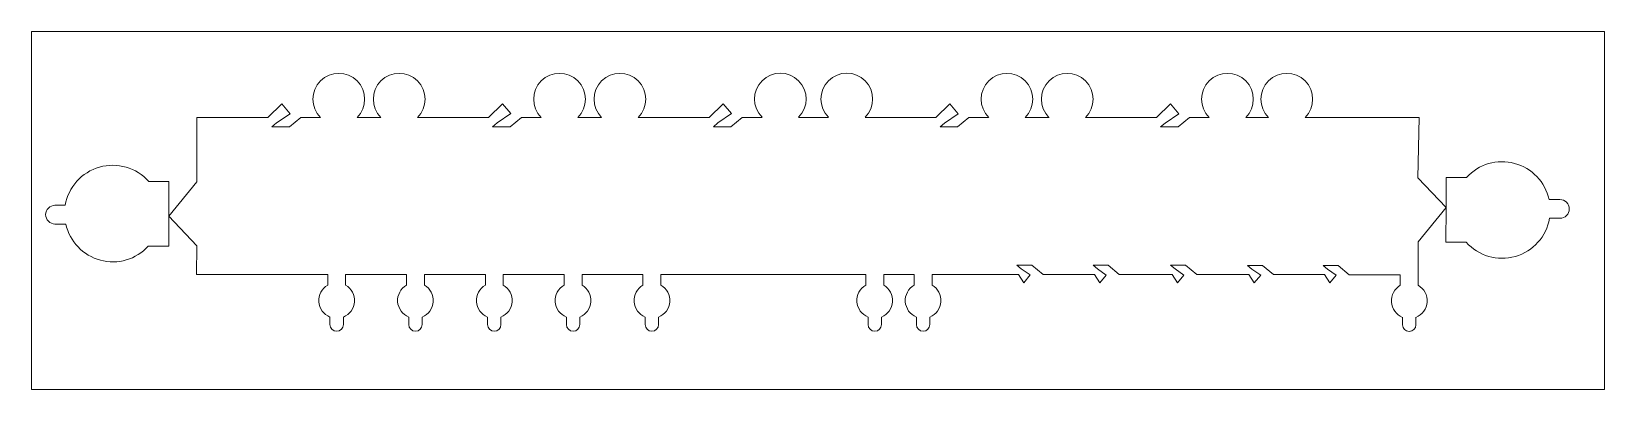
# Model space of a CAD drawing. Header units: millimetres. Extents: x 6 to 182, y 7 to 47.
import ezdxf

# ---------------------------------------------------------------- set-up
doc = ezdxf.new("R2010")
doc.units = ezdxf.units.MM
doc.layers.add('Layer1', color=130, linetype='Continuous')

msp = doc.modelspace()

# ---------------------------------------------------------------- linework, layer by layer
at = {"color": 1, "lineweight": 5}
for p, q in [((32.14, 37.15), (24.18, 37.14)), ((24.18, 29.97), (24.18, 37.14)), ((34.56, 36.11), (35.82, 37.16)), ((35.82, 37.16), (38.04, 37.16)), ((42.12, 37.16), (44.79, 37.16)), ((56.84, 37.17), (48.88, 37.16)), ((59.27, 36.12), (60.52, 37.17)), ((60.52, 37.17), (62.74, 37.17)), ((66.83, 37.16), (69.49, 37.16)), ((75.7, 37.16), (73.58, 37.16)), ((75.7, 37.16), (81.54, 37.17)), ((83.97, 36.12), (85.22, 37.17)), ((85.22, 37.17), (87.44, 37.17)), ((91.53, 37.17), (93.29, 37.17)), ((93.29, 37.17), (94.89, 37.17)), ((98.97, 37.17), (106.9, 37.15)), ((109.33, 36.1), (110.58, 37.16)), ((110.58, 37.16), (112.8, 37.16)), ((116.89, 37.16), (119.56, 37.16)), ((125.75, 37.14), (123.63, 37.14)), ((125.75, 37.14), (131.59, 37.15)), ((134.01, 36.1), (135.27, 37.16)), ((135.27, 37.15), (137.49, 37.16)), ((141.58, 37.16), (144.12, 37.16)), ((148.21, 37.16), (149.98, 37.16)), ((149.98, 37.16), (160.97, 37.14)), ((34.56, 36.11), (32.59, 36.11)), ((59.27, 36.12), (57.29, 36.12)), ((83.97, 36.12), (82, 36.12)), ((109.33, 36.1), (107.36, 36.1)), ((134.01, 36.1), (132.04, 36.1)), ((21.07, 30.01), (18.81, 30.01)), ((166.28, 30.46), (163.99, 30.46)), ((8.32, 27.34), (9.46, 27.34)), ((176.73, 27.98), (175.51, 27.98)), ((8.32, 25.24), (9.53, 25.24)), ((176.73, 25.88), (175.58, 25.88)), ((160.87, 23.25), (160.87, 19.57)), ((163.98, 23.21), (166.24, 23.21)), ((18.76, 22.76), (21.05, 22.76)), ((24.16, 19.6), (25.22, 19.6)), ((25.22, 19.6), (38.84, 19.6)), ((38.84, 19.6), (38.84, 18.42)), ((40.84, 19.6), (40.84, 18.42)), ((40.84, 19.6), (44.25, 19.6)), ((44.25, 19.6), (47.66, 19.6)), ((47.66, 19.6), (47.66, 18.42)), ((49.66, 19.6), (49.66, 18.42)), ((49.66, 19.6), (53.07, 19.6)), ((53.07, 19.6), (56.48, 19.6)), ((56.48, 19.6), (56.48, 18.42)), ((58.48, 19.6), (58.48, 18.42)), ((58.48, 19.6), (61.89, 19.6)), ((61.89, 19.6), (65.3, 19.6)), ((65.3, 19.6), (65.3, 18.42)), ((67.3, 19.6), (67.3, 18.42)), ((67.3, 19.6), (70.71, 19.6)), ((70.71, 19.6), (74.12, 19.6)), ((74.12, 19.6), (74.12, 18.42)), ((76.12, 19.6), (76.12, 18.42)), ((76.12, 19.6), (95.65, 19.6)), ((95.65, 19.6), (99.06, 19.6)), ((99.06, 19.6), (99.06, 18.42)), ((101.06, 19.6), (101.06, 18.42)), ((101.06, 19.6), (104.47, 19.6)), ((104.47, 19.6), (104.47, 18.42)), ((106.47, 19.6), (106.47, 18.42)), ((106.47, 19.6), (109.88, 19.6)), ((116.13, 19.6), (109.88, 19.6)), ((117.65, 20.64), (115.97, 20.64)), ((115.97, 20.64), (116.46, 20.23)), ((116.13, 19.6), (116.73, 18.68)), ((117.65, 20.64), (118.89, 19.59)), ((118.89, 19.59), (124.65, 19.59)), ((126.16, 20.63), (124.49, 20.63)), ((124.49, 20.63), (124.98, 20.22)), ((124.65, 19.59), (125.25, 18.68)), ((126.16, 20.63), (127.41, 19.59)), ((127.41, 19.59), (133.33, 19.59)), ((134.84, 20.63), (133.17, 20.63)), ((133.17, 20.63), (133.66, 20.22)), ((133.33, 19.59), (133.93, 18.67)), ((134.84, 20.63), (136.09, 19.58)), ((136.09, 19.58), (141.92, 19.58)), ((143.44, 20.62), (141.76, 20.62)), ((141.76, 20.62), (142.25, 20.21)), ((141.92, 19.58), (142.52, 18.67)), ((143.44, 20.62), (144.68, 19.58)), ((144.68, 19.58), (150.38, 19.58)), ((151.9, 20.62), (150.22, 20.62)), ((150.22, 20.62), (150.71, 20.21)), ((150.38, 19.58), (150.98, 18.66)), ((151.9, 20.62), (153.14, 19.57)), ((153.14, 19.57), (158.87, 19.57)), ((158.87, 19.57), (158.87, 18.4)), ((160.87, 19.57), (160.87, 18.4)), ((39.09, 14), (39.09, 14.83)), ((40.59, 14), (40.59, 14.83)), ((47.91, 14), (47.91, 14.83)), ((49.41, 14), (49.41, 14.83)), ((56.73, 14), (56.73, 14.83)), ((58.23, 14), (58.23, 14.83)), ((65.55, 14), (65.55, 14.83)), ((67.05, 14), (67.05, 14.83)), ((74.37, 14), (74.37, 14.83)), ((75.87, 14), (75.87, 14.83)), ((99.31, 14), (99.31, 14.83)), ((100.81, 14), (100.81, 14.83)), ((104.72, 14), (104.72, 14.83)), ((106.22, 14), (106.22, 14.83)), ((159.12, 13.98), (159.12, 14.81)), ((160.62, 13.98), (160.62, 14.81))]:
    msp.add_line(p, q, dxfattribs=at)
msp.add_lwpolyline([(5.69, 46.77), (181.72, 46.77), (181.72, 6.74), (5.69, 6.74)], close=True, dxfattribs=at)
for points in [[(160.97, 37.14), (160.84, 30.42), (163.99, 27.09), (163.99, 30.46)], [(24.18, 29.97), (24.18, 29.97), (21.05, 26.13), (21.07, 30.01)], [(160.87, 23.25), (160.87, 23.25), (163.99, 27.09), (163.98, 23.21)], [(24.16, 19.6), (24.2, 22.8), (21.05, 26.13), (21.05, 22.76)]]:
    msp.add_lwpolyline(points, dxfattribs=at)
for centre, radius, start, end in [((40.08, 39.2), 2.89, 315.012, 224.988), ((46.84, 39.2), 2.89, 315.012, 224.988), ((64.78, 39.2), 2.89, 315.012, 224.988), ((71.54, 39.2), 2.89, 315.012, 224.988), ((89.49, 39.22), 2.89, 315.012, 224.988), ((96.93, 39.22), 2.89, 315.012, 224.988), ((114.85, 39.2), 2.89, 315.012, 224.988), ((121.6, 39.2), 2.89, 315.012, 224.988), ((139.53, 39.2), 2.89, 315.012, 224.988), ((146.17, 39.2), 2.89, 315.012, 224.988), ((14.78, 26.41), 5.4, 41.7991, 170.09), ((170.26, 26.83), 5.38, 12.3195, 137.6256), ((8.32, 26.29), 1.05, 90, 270), ((176.73, 26.93), 1.05, 270, 90), ((14.79, 26.39), 5.38, 192.3195, 317.6256), ((170.26, 26.81), 5.4, 221.7991, 350.09), ((39.84, 16.69), 2, 120, 247.9757), ((39.84, 16.69), 2, 292.0243, 60), ((48.66, 16.69), 2, 120, 247.9757), ((48.66, 16.69), 2, 292.0243, 60), ((57.48, 16.69), 2, 120, 247.9757), ((57.48, 16.69), 2, 292.0243, 60), ((66.3, 16.69), 2, 120, 247.9757), ((66.3, 16.69), 2, 292.0243, 60), ((75.12, 16.69), 2, 120, 247.9757), ((75.12, 16.69), 2, 292.0243, 60), ((100.06, 16.69), 2, 120, 247.9757), ((100.06, 16.69), 2, 292.0243, 60), ((105.47, 16.69), 2, 120, 247.9757), ((105.47, 16.69), 2, 292.0243, 60), ((159.87, 16.66), 2, 120, 247.9757), ((159.87, 16.66), 2, 292.0243, 60), ((39.84, 14), 0.75, 180, 0), ((48.66, 14), 0.75, 180, 0), ((57.48, 14), 0.75, 180, 0), ((66.3, 14), 0.75, 180, 0), ((75.12, 14), 0.75, 180, 0), ((100.06, 14), 0.75, 180, 0), ((105.47, 14), 0.75, 180, 0), ((159.87, 13.98), 0.75, 180, 0)]:
    msp.add_arc(centre, radius, start, end, dxfattribs=at)
at = {"layer": 'Layer1', "color": 1, "lineweight": 5}
for p, q in [((33.7, 38.67), (32.14, 37.15)), ((34.62, 37.57), (33.11, 36.54)), ((33.7, 38.67), (34.62, 37.57)), ((58.4, 38.69), (56.84, 37.17)), ((59.32, 37.59), (57.81, 36.55)), ((58.4, 38.69), (59.32, 37.59)), ((83.1, 38.69), (81.54, 37.17)), ((84.03, 37.59), (82.51, 36.55)), ((83.1, 38.69), (84.03, 37.59)), ((108.46, 38.67), (106.9, 37.15)), ((109.39, 37.57), (107.87, 36.53)), ((108.46, 38.67), (109.39, 37.57)), ((133.15, 38.67), (131.59, 37.15)), ((134.07, 37.57), (132.56, 36.53)), ((133.15, 38.67), (134.07, 37.57)), ((32.59, 36.11), (33.11, 36.54)), ((57.29, 36.12), (57.81, 36.55)), ((82, 36.12), (82.51, 36.55)), ((107.36, 36.1), (107.87, 36.53)), ((132.04, 36.1), (132.56, 36.53)), ((117.46, 19.55), (116.46, 20.23)), ((116.73, 18.68), (117.46, 19.55)), ((125.97, 19.54), (124.98, 20.22)), ((125.25, 18.68), (125.97, 19.54)), ((134.65, 19.54), (133.66, 20.22)), ((133.93, 18.67), (134.65, 19.54)), ((143.25, 19.53), (142.25, 20.21)), ((142.52, 18.67), (143.25, 19.53)), ((151.71, 19.53), (150.71, 20.21)), ((150.98, 18.66), (151.71, 19.53))]:
    msp.add_line(p, q, dxfattribs=at)

doc.saveas('drawing.dxf')
